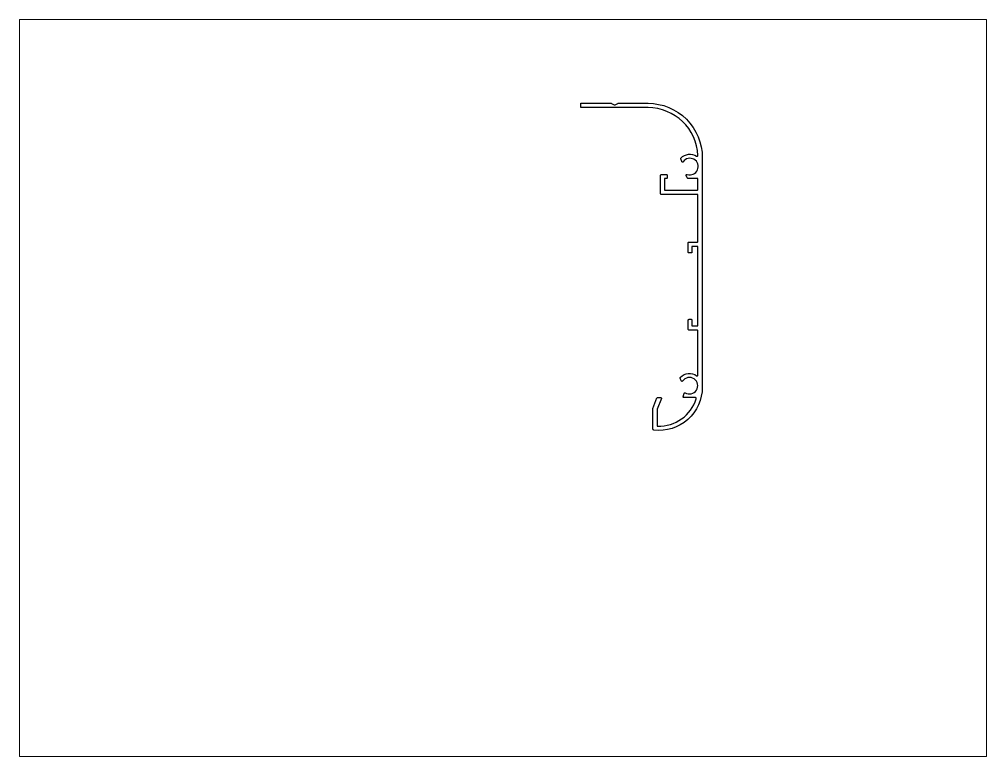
# Paper-space layout 'Layout1' of a CAD drawing. Extents: x 27 to 240, y 20 to 183.
# The model-space entities are those that its viewports show. They can reach past a viewport. Long polylines and large blocks are cut down to what shows.
import ezdxf

# ---------------------------------------------------------------- set-up
doc = ezdxf.new("R2010")
doc.units = 0
doc.header["$LTSCALE"] = 15
doc.layers.get('0').update_dxf_attribs({"linetype": 'CONTINUOUS'})

msp = doc.modelspace()

# ---------------------------------------------------------------- linework, layer by layer
at = {"color": 0, "linetype": 'BYBLOCK'}
msp.add_lwpolyline([(147.46, 235.23), (158.47, 235.23, -0.414237), (178.47, 215.23), (178.47, 130.63, -0.447856), (160.66, 114.74, -0.381353), (160.22, 115.23), (160.22, 122.69, -0.092266), (160.23, 122.76), (161.72, 126.63, -0.310096), (161.91, 126.76), (163.2, 126.76, -0.526606), (163.38, 126.49), (161.83, 122.46, 0.092266), (161.82, 122.39), (161.82, 116.44, 0.40486), (162.01, 116.24, 0.337644), (176.23, 126.37, 0.50518), (175.94, 126.76), (171.65, 126.76, -0.496995), (171.46, 127.01), (171.85, 128.44, -0.498155), (172.15, 128.55, 2.327043), (171.24, 132.88, -0.617928), (170.71, 132.96), (170.37, 133.97, -0.276307), (170.44, 134.27, -0.375371), (176.4, 134.85, 0.610302), (176.87, 135.09), (176.87, 151.33, 0.414214), (176.57, 151.63), (173.57, 151.63, -0.414214), (173.27, 151.93), (173.27, 155.33, -0.414214), (173.57, 155.63), (174.37, 155.63, -0.414214), (174.67, 155.33), (174.67, 153.23), (176.87, 153.23), (176.87, 182.49), (174.67, 182.49), (174.67, 180.39, -0.414214), (174.37, 180.09), (173.57, 180.09, -0.414214), (173.27, 180.39), (173.27, 183.79, -0.414214), (173.57, 184.09), (176.57, 184.09, 0.414214), (176.87, 184.39), (176.87, 201.66), (163.36, 201.66, -0.414214), (163.06, 201.96), (163.06, 208.64, -0.414214), (163.36, 208.94), (164.56, 208.94), (165.36, 208.94, -0.414214), (165.56, 208.74), (165.56, 207.74, -0.414214), (165.36, 207.54), (164.56, 207.54), (164.56, 203.26), (176.67, 203.26, 0.414214), (176.87, 203.46), (176.87, 207.34, 0.414214), (176.67, 207.54), (173.17, 207.54, -0.322515), (172.88, 207.74), (172.58, 208.65, -0.617928), (172.96, 209.03, 1.999234), (171.41, 213.66, -0.617928), (170.88, 213.74), (170.54, 214.75, -0.276307), (170.6, 215.05, -0.362536), (176.39, 215.74, 0.609312), (176.86, 216.01, 0.401877), (158.47, 233.63), (133.71, 233.63), (133.71, 235.23), (144.87, 235.23, -0.116002), (145.01, 235.2), (146.03, 234.69, 0.235169), (146.3, 234.69), (147.33, 235.2, -0.116002)], format="xyb", close=True, dxfattribs=at)

psp = doc.layouts.get("Layout1")

# ---------------------------------------------------------------- viewports
at = {"layer": '0', "color": 0, "linetype": 'BYBLOCK'}
psp.add_viewport(center=(133.35, 101.6), size=(213.36, 162.56), view_center_point=(105, 130.31), view_height=271.7262, dxfattribs=at)

doc.saveas('drawing.dxf')
